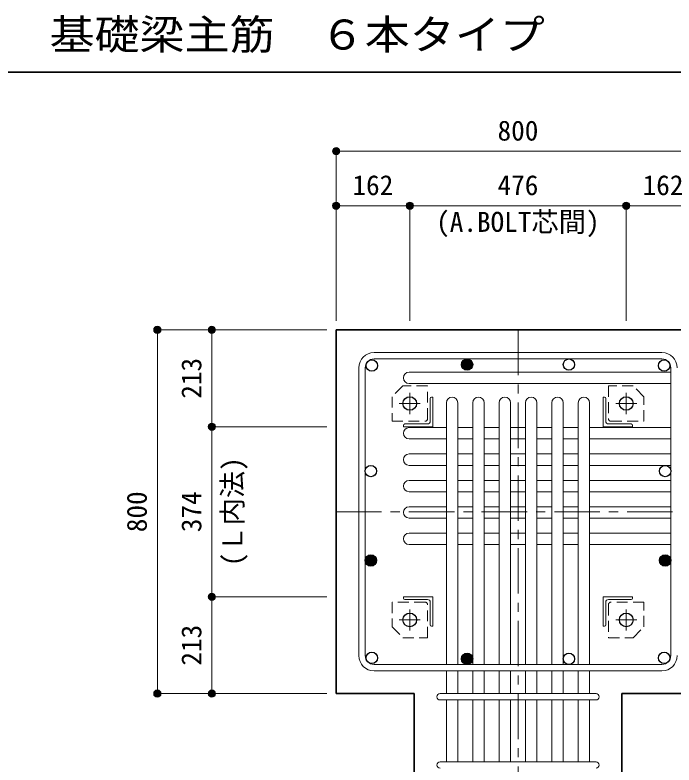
# Model space of a CAD drawing. Units: millimetres at full size, sheet at 1:20. Extents: x -3982 to 3969, y -2797 to 2801.
# Drawn here: x -628 to 821, y -1672 to -22 of the extents above; entities that cross this region are included whole.
import ezdxf
from ezdxf.enums import TextEntityAlignment as Align

# ---------------------------------------------------------------- set-up
doc = ezdxf.new("R2010")
doc.units = ezdxf.units.MM
doc.header["$LTSCALE"] = 20
doc.header["$PDMODE"] = 32
doc.header["$PDSIZE"] = 12
doc.linetypes.add('CHAIN1', pattern=[8, 5, -1, 1, -1])
doc.linetypes.add('DASHED1', pattern=[1.8, 1.2, -0.6])
for name, color, linetype, lineweight in [('6-1_躯体線', 2, 'Continuous', 35), ('6-2_A.Bolt_', 4, 'CHAIN1', 9), ('6-3_柱型主筋', 4, 'Continuous', 9), ('6-4_フープ', 7, 'Continuous', 18), ('6-5_梁主筋', 7, 'Continuous', 18), ('6-6_S.T.P.', 7, 'Continuous', 18), ('6-7_文字', 7, 'Continuous', 18), ('6-9_プレート', 4, 'DASHED1', 9), ('6-A_アングル', 4, 'Continuous', 9), ('6-D_寸法', 4, 'Continuous', 9), ('F-0_枠', 6, 'Continuous', 40)]:
    doc.layers.add(name, color=color, linetype=linetype, lineweight=lineweight)
doc.styles.add('ＭＳ ゴシック', font='')
doc.styles.get('ＭＳ ゴシック').set_extended_font_data('MS Gothic')

msp = doc.modelspace()

# ---------------------------------------------------------------- linework, layer by layer
at = {"layer": '6-1_躯体線'}
for p, q in [((1278.29, -714.67), (78.29, -714.67)), ((78.29, -1514.67), (78.29, -714.67)), ((706.79, -1914.67), (706.79, -1514.67)), ((878.29, -1514.67), (706.79, -1514.67))]:
    msp.add_line(p, q, dxfattribs=at)
msp.add_lwpolyline([(249.79, -1914.67), (249.79, -1514.67), (78.29, -1514.67)], dxfattribs=at)
at = {"layer": '6-2_A.Bolt_'}
for p, q in [((240.29, -899.87), (240.29, -853.37)), ((716.29, -899.87), (716.29, -853.37)), ((263.49, -876.67), (216.99, -876.67)), ((693.09, -876.67), (739.59, -876.67)), ((240.29, -1329.47), (240.29, -1375.97)), ((716.29, -1329.47), (716.29, -1375.97)), ((263.49, -1352.67), (216.99, -1352.67)), ((693.09, -1352.67), (739.59, -1352.67))]:
    msp.add_line(p, q, dxfattribs=at)
at = {"layer": '6-2_A.Bolt_', "color": 3, "linetype": 'Continuous', "lineweight": 25}
for centre in [(240.29, -876.67), (716.29, -876.67), (240.29, -1352.67), (716.29, -1352.67)]:
    msp.add_circle(centre, 15, dxfattribs=at)
at = {"layer": '6-3_柱型主筋', "color": 3, "lineweight": 25}
for centre in [(156.84, -793.22), (366.29, -791.17), (590.29, -791.17), (799.74, -793.22), (154.79, -1025.17), (801.79, -1025.17), (154.79, -1221.82), (801.79, -1221.82), (156.84, -1436.12), (366.29, -1438.17), (590.29, -1438.17), (799.74, -1436.12)]:
    msp.add_circle(centre, 12.5, dxfattribs=at)
at = {"layer": '6-3_柱型主筋'}
for centre, radius in [((366.29, -791.17), 11), ((366.29, -791.17), 9.5), ((366.29, -791.17), 8), ((366.29, -791.17), 6.5), ((366.29, -791.17), 5), ((366.29, -791.17), 3.5), ((366.29, -791.17), 2), ((366.29, -791.17), 0.5), ((154.79, -1221.82), 11), ((154.79, -1221.82), 9.5), ((154.79, -1221.82), 8), ((154.79, -1221.82), 6.5), ((154.79, -1221.82), 5), ((154.79, -1221.82), 3.5), ((154.79, -1221.82), 2), ((801.79, -1221.82), 11), ((801.79, -1221.82), 9.5), ((801.79, -1221.82), 8), ((801.79, -1221.82), 6.5), ((801.79, -1221.82), 5), ((801.79, -1221.82), 3.5), ((801.79, -1221.82), 2), ((154.79, -1221.82), 0.5), ((801.79, -1221.82), 0.5), ((366.29, -1438.17), 11), ((366.29, -1438.17), 9.5), ((366.29, -1438.17), 8), ((366.29, -1438.17), 6.5), ((366.29, -1438.17), 5), ((366.29, -1438.17), 3.5), ((366.29, -1438.17), 2), ((366.29, -1438.17), 0.5)]:
    msp.add_circle(centre, radius, dxfattribs=at)
at = {"layer": '6-4_フープ'}
for p, q in [((794.79, -764.67), (161.79, -764.67)), ((794.79, -778.67), (161.79, -778.67)), ((128.29, -1431.17), (128.29, -798.17)), ((142.29, -1431.17), (142.29, -798.17)), ((814.29, -1431.17), (814.29, -798.17)), ((794.79, -1450.67), (161.79, -1450.67)), ((794.79, -1464.67), (161.79, -1464.67))]:
    msp.add_line(p, q, dxfattribs=at)
for centre, radius, start, end in [((161.79, -798.17), 33.5, 90, 180), ((794.79, -798.17), 33.5, 0, 90), ((161.79, -798.17), 19.5, 90, 180), ((794.79, -798.17), 19.5, 0, 90), ((161.79, -1431.17), 33.5, 180, 270), ((161.79, -1431.17), 19.5, 180, 270), ((794.79, -1431.17), 19.5, 270, 0), ((794.79, -1431.17), 33.5, 270, 0)]:
    msp.add_arc(centre, radius, start, end, dxfattribs=at)
at = {"layer": '6-5_梁主筋'}
for p, q in [((238.79, -807.72), (814.29, -807.72)), ((238.79, -832.72), (814.29, -832.72)), ((320.79, -875.17), (320.79, -1450.67)), ((345.79, -875.17), (345.79, -1450.67)), ((378.79, -875.17), (378.79, -1450.67)), ((403.79, -875.17), (403.79, -1450.67)), ((436.79, -875.17), (436.79, -1450.67)), ((461.79, -875.17), (461.79, -1450.67)), ((494.79, -875.17), (494.79, -1450.67)), ((519.79, -875.17), (519.79, -1450.67)), ((552.79, -875.17), (552.79, -1450.67)), ((577.79, -875.17), (577.79, -1450.67)), ((610.79, -875.17), (610.79, -1450.67)), ((635.79, -875.17), (635.79, -1450.67)), ((238.79, -929.67), (320.79, -929.67)), ((345.79, -929.67), (378.79, -929.67)), ((403.79, -929.67), (436.79, -929.67)), ((461.79, -929.67), (494.79, -929.67)), ((519.79, -929.67), (552.79, -929.67)), ((577.79, -929.67), (610.79, -929.67)), ((635.79, -929.67), (814.29, -929.67)), ((238.79, -954.67), (320.79, -954.67)), ((345.79, -954.67), (378.79, -954.67)), ((403.79, -954.67), (436.79, -954.67)), ((461.79, -954.67), (494.79, -954.67)), ((519.79, -954.67), (552.79, -954.67)), ((577.79, -954.67), (610.79, -954.67)), ((635.79, -954.67), (814.29, -954.67)), ((238.79, -987.67), (320.79, -987.67)), ((345.79, -987.67), (378.79, -987.67)), ((403.79, -987.67), (436.79, -987.67)), ((461.79, -987.67), (494.79, -987.67)), ((519.79, -987.67), (552.79, -987.67)), ((577.79, -987.67), (610.79, -987.67)), ((635.79, -987.67), (814.29, -987.67)), ((238.79, -1012.67), (320.79, -1012.67)), ((345.79, -1012.67), (378.79, -1012.67)), ((403.79, -1012.67), (436.79, -1012.67)), ((461.79, -1012.67), (494.79, -1012.67)), ((519.79, -1012.67), (552.79, -1012.67)), ((577.79, -1012.67), (610.79, -1012.67)), ((635.79, -1012.67), (814.29, -1012.67)), ((238.79, -1045.67), (320.79, -1045.67)), ((345.79, -1045.67), (378.79, -1045.67)), ((403.79, -1045.67), (436.79, -1045.67)), ((461.79, -1045.67), (494.79, -1045.67)), ((519.79, -1045.67), (552.79, -1045.67)), ((577.79, -1045.67), (610.79, -1045.67)), ((635.79, -1045.67), (814.29, -1045.67)), ((238.79, -1070.67), (320.79, -1070.67)), ((345.79, -1070.67), (378.79, -1070.67)), ((403.79, -1070.67), (436.79, -1070.67)), ((461.79, -1070.67), (494.79, -1070.67)), ((519.79, -1070.67), (552.79, -1070.67)), ((577.79, -1070.67), (610.79, -1070.67)), ((635.79, -1070.67), (814.29, -1070.67)), ((238.79, -1103.67), (320.79, -1103.67)), ((345.79, -1103.67), (378.79, -1103.67)), ((403.79, -1103.67), (436.79, -1103.67)), ((461.79, -1103.67), (494.79, -1103.67)), ((519.79, -1103.67), (552.79, -1103.67)), ((577.79, -1103.67), (610.79, -1103.67)), ((635.79, -1103.67), (814.29, -1103.67)), ((238.79, -1128.67), (320.79, -1128.67)), ((345.79, -1128.67), (378.79, -1128.67)), ((403.79, -1128.67), (436.79, -1128.67)), ((461.79, -1128.67), (494.79, -1128.67)), ((519.79, -1128.67), (552.79, -1128.67)), ((577.79, -1128.67), (610.79, -1128.67)), ((635.79, -1128.67), (814.29, -1128.67)), ((238.79, -1161.67), (320.79, -1161.67)), ((345.79, -1161.67), (378.79, -1161.67)), ((403.79, -1161.67), (436.79, -1161.67)), ((461.79, -1161.67), (494.79, -1161.67)), ((519.79, -1161.67), (552.79, -1161.67)), ((577.79, -1161.67), (610.79, -1161.67)), ((635.79, -1161.67), (814.29, -1161.67)), ((238.79, -1186.67), (320.79, -1186.67)), ((345.79, -1186.67), (378.79, -1186.67)), ((403.79, -1186.67), (436.79, -1186.67)), ((461.79, -1186.67), (494.79, -1186.67)), ((519.79, -1186.67), (552.79, -1186.67)), ((577.79, -1186.67), (610.79, -1186.67)), ((635.79, -1186.67), (814.29, -1186.67)), ((320.79, -1514.67), (320.79, -1464.67)), ((345.79, -1514.67), (345.79, -1464.67)), ((378.79, -1514.67), (378.79, -1464.67)), ((403.79, -1514.67), (403.79, -1464.67)), ((436.79, -1514.67), (436.79, -1464.67)), ((461.79, -1514.67), (461.79, -1464.67)), ((494.79, -1514.67), (494.79, -1464.67)), ((519.79, -1514.67), (519.79, -1464.67)), ((552.79, -1514.67), (552.79, -1464.67)), ((577.79, -1514.67), (577.79, -1464.67)), ((610.79, -1514.67), (610.79, -1464.67)), ((635.79, -1514.67), (635.79, -1464.67)), ((320.79, -1664.67), (320.79, -1528.67)), ((345.79, -1664.67), (345.79, -1528.67)), ((378.79, -1664.67), (378.79, -1528.67)), ((403.79, -1664.67), (403.79, -1528.67)), ((436.79, -1664.67), (436.79, -1528.67)), ((461.79, -1664.67), (461.79, -1528.67)), ((494.79, -1664.67), (494.79, -1528.67)), ((519.79, -1664.67), (519.79, -1528.67)), ((552.79, -1664.67), (552.79, -1528.67)), ((577.79, -1664.67), (577.79, -1528.67)), ((610.79, -1664.67), (610.79, -1528.67)), ((635.79, -1664.67), (635.79, -1528.67))]:
    msp.add_line(p, q, dxfattribs=at)
for centre, start, end in [((238.79, -820.22), 90, 270), ((333.29, -875.17), 0, 180), ((391.29, -875.17), 0, 180), ((449.29, -875.17), 0, 180), ((507.29, -875.17), 0, 180), ((565.29, -875.17), 0, 180), ((623.29, -875.17), 0, 180), ((238.79, -942.17), 90, 270), ((238.79, -1000.17), 90, 270), ((238.79, -1058.17), 90, 270), ((238.79, -1116.17), 90, 270), ((238.79, -1174.17), 90, 270)]:
    msp.add_arc(centre, 12.5, start, end, dxfattribs=at)
at = {"layer": '6-6_S.T.P.'}
for p, q in [((306.79, -1514.67), (649.79, -1514.67)), ((306.79, -1528.67), (649.79, -1528.67)), ((306.79, -1664.67), (649.79, -1664.67))]:
    msp.add_line(p, q, dxfattribs=at)
for centre, start, end in [((306.79, -1521.67), 90, 270), ((306.79, -1521.67), 90, 270), ((306.79, -1521.67), 90, 270), ((306.79, -1521.67), 90, 270), ((649.79, -1521.67), 270, 90), ((649.79, -1521.67), 270, 90), ((649.79, -1521.67), 270, 90), ((649.79, -1521.67), 270, 90), ((306.79, -1671.67), 90, 270), ((649.79, -1671.67), 270, 90)]:
    msp.add_arc(centre, 7, start, end, dxfattribs=at)
at = {"layer": '6-9_プレート'}
for p, q in [((279.29, -910.67), (279.29, -837.67)), ((682.29, -915.67), (755.29, -915.67)), ((274.29, -1313.67), (201.29, -1313.67)), ((677.29, -1318.67), (677.29, -1391.67))]:
    msp.add_line(p, q, dxfattribs=at)
for points in [[(279.29, -837.67), (225.29, -837.67), (201.29, -861.67)], [(731.29, -837.67), (677.29, -837.67), (677.29, -910.67)], [(755.29, -915.67), (755.29, -861.67), (731.29, -837.67)], [(201.29, -861.67), (201.29, -915.67), (274.29, -915.67)], [(201.29, -1313.67), (201.29, -1367.67), (225.29, -1391.67)], [(225.29, -1391.67), (279.29, -1391.67), (279.29, -1318.67)], [(755.29, -1367.67), (755.29, -1313.67), (682.29, -1313.67)], [(677.29, -1391.67), (731.29, -1391.67), (755.29, -1367.67)]]:
    msp.add_lwpolyline(points, dxfattribs=at)
for centre, start, end in [((274.29, -910.67), 270, 0), ((682.29, -910.67), 180, 270), ((274.29, -1318.67), 0, 90), ((682.29, -1318.67), 90, 180)]:
    msp.add_arc(centre, 5, start, end, dxfattribs=at)
at = {"layer": '6-A_アングル'}
for p, q in [((285.29, -865.67), (285.29, -915.67)), ((291.29, -862.67), (288.29, -862.67)), ((291.29, -862.67), (291.29, -927.67)), ((665.29, -862.67), (668.29, -862.67)), ((665.29, -862.67), (665.29, -927.67)), ((671.29, -865.67), (671.29, -915.67)), ((229.29, -921.67), (279.29, -921.67)), ((727.29, -921.67), (677.29, -921.67)), ((226.29, -927.67), (226.29, -924.67)), ((226.29, -927.67), (291.29, -927.67)), ((730.29, -927.67), (665.29, -927.67)), ((730.29, -927.67), (730.29, -924.67)), ((226.29, -1301.67), (291.29, -1301.67)), ((226.29, -1301.67), (226.29, -1304.67)), ((291.29, -1366.67), (291.29, -1301.67)), ((730.29, -1301.67), (665.29, -1301.67)), ((665.29, -1366.67), (665.29, -1301.67)), ((730.29, -1301.67), (730.29, -1304.67)), ((229.29, -1307.67), (279.29, -1307.67)), ((285.29, -1363.67), (285.29, -1313.67)), ((671.29, -1363.67), (671.29, -1313.67)), ((727.29, -1307.67), (677.29, -1307.67)), ((291.29, -1366.67), (288.29, -1366.67)), ((665.29, -1366.67), (668.29, -1366.67))]:
    msp.add_line(p, q, dxfattribs=at)
for centre, radius, start, end in [((288.29, -865.67), 3, 90, 180), ((668.29, -865.67), 3, 0, 90), ((229.29, -924.67), 3, 90, 180), ((279.29, -915.67), 6, 270, 0), ((677.29, -915.67), 6, 180, 270), ((727.29, -924.67), 3, 0, 90), ((229.29, -1304.67), 3, 180, 270), ((279.29, -1313.67), 6, 0, 90), ((677.29, -1313.67), 6, 90, 180), ((727.29, -1304.67), 3, 270, 0), ((288.29, -1363.67), 3, 180, 270), ((668.29, -1363.67), 3, 270, 0)]:
    msp.add_arc(centre, radius, start, end, dxfattribs=at)
at = {"layer": '6-D_寸法'}
for p, q in [((78.29, -321.65), (878.29, -321.65)), ((78.29, -321.65), (78.29, -694.67)), ((240.29, -441.65), (78.29, -441.65)), ((78.29, -441.65), (78.29, -694.67)), ((716.29, -441.65), (240.29, -441.65)), ((240.29, -441.65), (240.29, -694.67)), ((878.29, -441.65), (716.29, -441.65)), ((716.29, -441.65), (716.29, -694.67)), ((-314.74, -714.67), (-194.74, -714.67)), ((-314.74, -1514.67), (-314.74, -714.67)), ((-194.74, -714.67), (-194.74, -927.67)), ((-194.74, -714.67), (58.29, -714.67)), ((-194.74, -927.67), (58.29, -927.67)), ((-194.74, -927.67), (-194.74, -1301.67)), ((-194.74, -1301.67), (58.29, -1301.67)), ((-194.74, -1301.67), (-194.74, -1514.67)), ((-194.74, -1514.67), (58.29, -1514.67))]:
    msp.add_line(p, q, dxfattribs=at)
at = {"layer": '6-D_寸法', "linetype": 'CHAIN1'}
for p, q in [((478.29, -714.67), (478.29, -1914.67)), ((78.29, -1114.67), (878.29, -1114.67))]:
    msp.add_line(p, q, dxfattribs=at)
at = {"layer": '6-D_寸法'}
for points in [[(78.29, -321.65), (78.29, -441.65), (78.29, -694.67)], [(-314.74, -1514.67), (-194.74, -1514.67), (58.29, -1514.67)]]:
    msp.add_lwpolyline(points, dxfattribs=at)
for centre, radius in [((78.29, -321.65), 8), ((78.29, -321.65), 7.2), ((78.29, -321.65), 6.4), ((78.29, -321.65), 5.6), ((78.29, -321.65), 4.8), ((78.29, -321.65), 4), ((78.29, -321.65), 3.2), ((78.29, -321.65), 2.4), ((78.29, -321.65), 1.6), ((78.29, -321.65), 0.8), ((78.29, -441.65), 8), ((78.29, -441.65), 7.2), ((78.29, -441.65), 6.4), ((78.29, -441.65), 5.6), ((78.29, -441.65), 4.8), ((78.29, -441.65), 4), ((78.29, -441.65), 3.2), ((78.29, -441.65), 2.4), ((78.29, -441.65), 1.6), ((78.29, -441.65), 0.8), ((240.29, -441.65), 8), ((240.29, -441.65), 7.2), ((240.29, -441.65), 6.4), ((240.29, -441.65), 5.6), ((240.29, -441.65), 4.8), ((240.29, -441.65), 4), ((240.29, -441.65), 3.2), ((240.29, -441.65), 2.4), ((240.29, -441.65), 1.6), ((240.29, -441.65), 0.8), ((716.29, -441.65), 8), ((716.29, -441.65), 7.2), ((716.29, -441.65), 6.4), ((716.29, -441.65), 5.6), ((716.29, -441.65), 4.8), ((716.29, -441.65), 4), ((716.29, -441.65), 3.2), ((716.29, -441.65), 2.4), ((716.29, -441.65), 1.6), ((716.29, -441.65), 0.8), ((-314.74, -714.67), 8), ((-314.74, -714.67), 7.2), ((-314.74, -714.67), 6.4), ((-314.74, -714.67), 5.6), ((-194.74, -714.67), 8), ((-194.74, -714.67), 7.2), ((-194.74, -714.67), 6.4), ((-194.74, -714.67), 5.6), ((-314.74, -714.67), 4.8), ((-314.74, -714.67), 4), ((-314.74, -714.67), 3.2), ((-314.74, -714.67), 2.4), ((-314.74, -714.67), 1.6), ((-314.74, -714.67), 0.8), ((-194.74, -714.67), 4.8), ((-194.74, -714.67), 4), ((-194.74, -714.67), 3.2), ((-194.74, -714.67), 2.4), ((-194.74, -714.67), 1.6), ((-194.74, -714.67), 0.8), ((-194.74, -927.67), 8), ((-194.74, -927.67), 7.2), ((-194.74, -927.67), 6.4), ((-194.74, -927.67), 5.6), ((-194.74, -927.67), 4.8), ((-194.74, -927.67), 4), ((-194.74, -927.67), 3.2), ((-194.74, -927.67), 2.4), ((-194.74, -927.67), 1.6), ((-194.74, -927.67), 0.8), ((-194.74, -1301.67), 8), ((-194.74, -1301.67), 7.2), ((-194.74, -1301.67), 6.4), ((-194.74, -1301.67), 5.6), ((-194.74, -1301.67), 4.8), ((-194.74, -1301.67), 4), ((-194.74, -1301.67), 3.2), ((-194.74, -1301.67), 2.4), ((-194.74, -1301.67), 1.6), ((-194.74, -1301.67), 0.8), ((-314.74, -1514.67), 8), ((-314.74, -1514.67), 7.2), ((-314.74, -1514.67), 6.4), ((-314.74, -1514.67), 5.6), ((-314.74, -1514.67), 4.8), ((-314.74, -1514.67), 4), ((-314.74, -1514.67), 3.2), ((-314.74, -1514.67), 2.4), ((-314.74, -1514.67), 1.6), ((-314.74, -1514.67), 0.8), ((-194.74, -1514.67), 8), ((-194.74, -1514.67), 7.2), ((-194.74, -1514.67), 6.4), ((-194.74, -1514.67), 5.6), ((-194.74, -1514.67), 4.8), ((-194.74, -1514.67), 4), ((-194.74, -1514.67), 3.2), ((-194.74, -1514.67), 2.4), ((-194.74, -1514.67), 1.6), ((-194.74, -1514.67), 0.8)]:
    msp.add_circle(centre, radius, dxfattribs=at)
at = {"layer": '6-D_寸法', "color": 7}
for p in [(78.29, -321.65), (78.29, -441.65), (240.29, -441.65), (716.29, -441.65), (-314.74, -714.67), (-194.74, -714.67), (-194.74, -927.67), (-194.74, -1301.67), (-314.74, -1514.67), (-194.74, -1514.67)]:
    msp.add_point(p, dxfattribs=at)
at = {"layer": 'F-0_枠', "color": 2, "lineweight": 35}
msp.add_line((-3981.92, -148.03), (2482.4, -148.03), dxfattribs=at)

# ---------------------------------------------------------------- texts
at = {"layer": '6-7_文字', "color": 2, "style": 'ＭＳ ゴシック', "width": 1.1}
msp.add_text('\u3000\u3000基礎梁主筋\u3000６本タイプ', height=65.98, dxfattribs=at).set_placement((-749.76, -118.03), align=Align.BOTTOM_LEFT)
at = {"layer": '6-D_寸法', "style": 'ＭＳ ゴシック'}
for s, p in [('800', (433.29, -311.65)), ('162', (114.29, -431.65)), ('476', (433.29, -431.65)), ('162', (752.29, -431.65)), ('(A.BOLT芯間)', (298.29, -512.38))]:
    msp.add_text(s, height=43.99, dxfattribs=at).set_placement(p, align=Align.BOTTOM_LEFT)
for s, p in [('213', (-204.74, -866.17)), ('(Ｌ内法)', (-114.52, -1234.67)), ('800', (-324.74, -1159.67)), ('374', (-204.74, -1159.67)), ('213', (-204.74, -1453.17))]:
    msp.add_text(s, height=43.99, rotation=90, dxfattribs=at).set_placement(p, align=Align.BOTTOM_LEFT)

doc.saveas('drawing.dxf')
